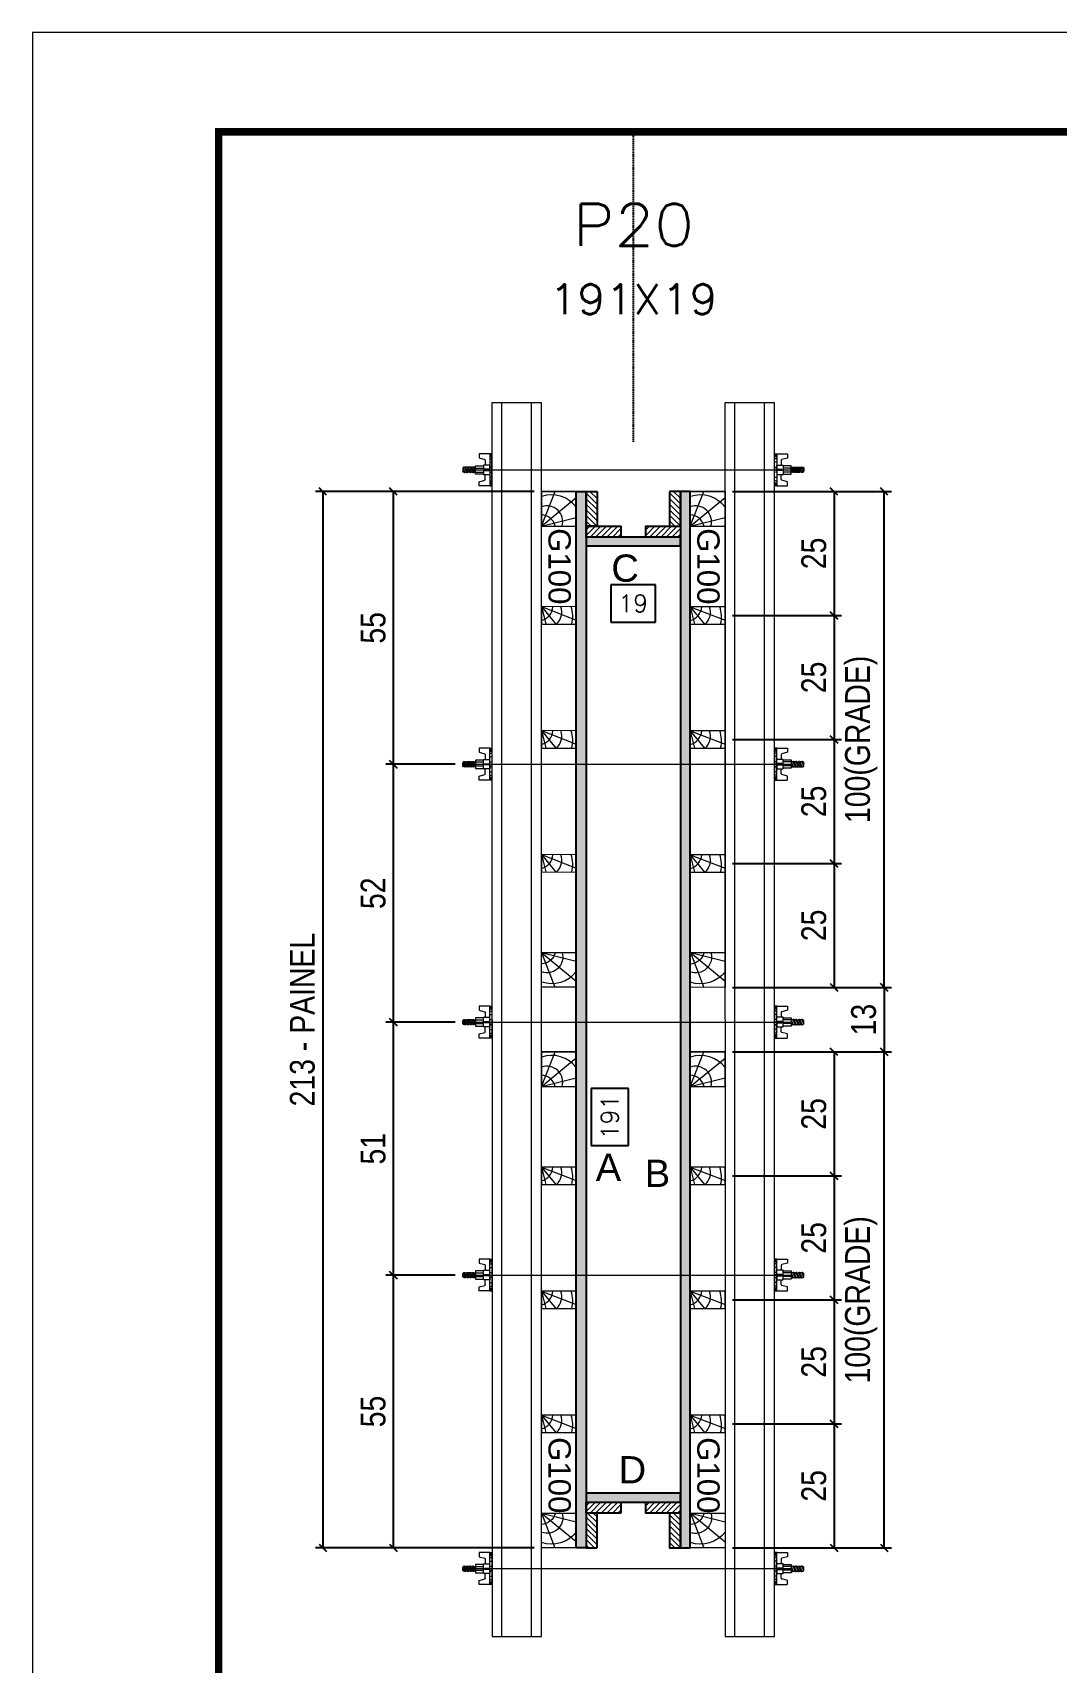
# Model space of a CAD drawing. Extents: x 808 to 7089, y -98 to 17032.
# Drawn here: x 808 to 1221, y 9484 to 10141 of the extents above; entities that cross this region are included whole.
import ezdxf
from ezdxf.enums import TextEntityAlignment as Align

# ---------------------------------------------------------------- set-up
doc = ezdxf.new("R2010")
doc.units = 0
doc.linetypes.add('DASHED', pattern=[0.75, 0.5, -0.25])
doc.linetypes.add('HIDDEN', pattern=[0.375, 0.25, -0.125])
for name, color, linetype in [('CHAPA', 1, 'Continuous'), ('Cota Seção (2x)', 241, 'Continuous'), ('SARRAFO', 251, 'Continuous'), ('Texto de Titulo', 7, 'Continuous'), ('Texto Qtd Sarr', 242, 'Continuous'), ('TEXTO_GERAL', 7, 'Continuous')]:
    doc.layers.add(name, color=color, linetype=linetype)
for name, color, linetype, lineweight in [('Folhas', 255, 'Continuous', 9), ('Hachura', 251, 'Continuous', 9), ('Madeira', 126, 'Continuous', 18), ('Perfil Metálico', 224, 'Continuous', 18), ('SARRAFO DE PRESSAO', 251, 'DASHED', 9), ('Texto Seção', 7, 'Continuous', 15)]:
    doc.layers.add(name, color=color, linetype=linetype, lineweight=lineweight)
doc.styles.add('ARIAL', font='arial.ttf')
doc.styles.add('COTA TECNICA 2X', font='techl___.ttf', dxfattribs={"height": 10})
doc.styles.add('ROMANS', font='romans.shx')
doc.styles.add('SANSSERIF', font='sas_____.pfb')
doc.dimstyles.new('SECAO PILAR', dxfattribs={"dimtxt": 10, "dimasz": 3, "dimexe": 3, "dimexo": 3, "dimgap": 3, "dimtad": 1, "dimdec": 1, "dimlfac": 0.5, "dimzin": 12, "dimdsep": 46, "dimtxsty": 'COTA TECNICA 2X', "dimblk1": 'OBLIQUE', "dimblk2": 'OBLIQUE', "dimsah": 1, "dimcen": 0.9, "dimclrd": 256, "dimclre": 256, "dimclrt": 256, "dimadec": 1, "dimazin": 3, "dimtfac": 1, "dimtdec": 1, "dimtmove": 0, "dimatfit": 3, "dimfxl": 1, "dimtolj": 1, "dimtzin": 12, "dimarcsym": 0})
doc.dimstyles.new('SECÇÃO 2', dxfattribs={"dimtxt": 7, "dimasz": 6, "dimexe": 0.18, "dimexo": 2, "dimgap": -4, "dimtad": 3, "dimdec": 1, "dimlfac": 0.5, "dimzin": 12, "dimdsep": 46, "dimtxsty": 'ROMANS', "dimblk": 'ARCHTICK', "dimcen": 0.09, "dimse1": 1, "dimse2": 1, "dimsd1": 1, "dimsd2": 1, "dimclrd": 180, "dimclre": 5, "dimclrt": 1, "dimadec": 0, "dimazin": 3, "dimtfac": 1, "dimtdec": 1, "dimtofl": 0, "dimtmove": 0, "dimatfit": 3, "dimldrblk": 'ARCHTICK', "dimfxl": 1, "dimtolj": 1, "dimtzin": 0, "dimarcsym": 0})
pattern_1 = [(135, (-21860.0607, 19079.9759), (-1.12253202, -1.12253202), [])]

# ---------------------------------------------------------------- blocks, each defined once
blk = doc.blocks.new('9999999999')
at = {"layer": 'Folhas'}
blk.add_lwpolyline([(98138.98, 34190.21), (99623.98, 34190.21), (99623.98, 35240.21), (98138.98, 35240.21)], close=True, dxfattribs=at)
at = {"layer": 'Folhas', "color": 30, "const_width": 3}
blk.add_lwpolyline([(98213.98, 34230.21), (99583.98, 34230.21), (99583.98, 35200.21), (98213.98, 35200.21)], close=True, dxfattribs=at)
blk = doc.blocks.new('*D1036')
at = {"layer": 'Cota Seção (2x)', "color": 180, "lineweight": -2, "transparency": 16777216}
for p, q in [((1059.31, 9918.34), (1041.31, 9918.34)), ((1041.31, 9918.34), (1041.31, 9903.34)), ((1059.31, 9903.34), (1059.31, 9918.34)), ((1041.31, 9903.34), (1059.31, 9903.34))]:
    blk.add_line(p, q, dxfattribs=at)
at = {"layer": 'Defpoints', "color": 0, "transparency": 16777216}
for p in [(1031.35, 9916.7), (1069.35, 9916.7), (1031.35, 9899.34)]:
    blk.add_point(p, dxfattribs=at)
at = {"layer": 'Cota Seção (2x)', "color": 1, "transparency": 16777216, "insert": (1050.31, 9910.84), "char_height": 7, "attachment_point": 5, "style": 'ROMANS'}
blk.add_mtext('\\A1;19', dxfattribs=at)
blk = doc.blocks.new('_ArchTick')
at = {"color": 0, "linetype": 'ByBlock', "const_width": 0.15}
blk.add_lwpolyline([(-0.5, -0.5), (0.5, 0.5)], dxfattribs=at)
blk = doc.blocks.new('*D1037')
at = {"layer": 'Cota Seção (2x)', "color": 180, "lineweight": -2, "transparency": 16777216}
for p, q in [((1048.38, 9715.22), (1033.38, 9715.22)), ((1033.38, 9715.22), (1033.38, 9692.22)), ((1048.38, 9692.22), (1048.38, 9715.22)), ((1033.38, 9692.22), (1048.38, 9692.22))]:
    blk.add_line(p, q, dxfattribs=at)
at = {"layer": 'Defpoints', "color": 0, "transparency": 16777216}
for p in [(1031.35, 9934.02), (1031.35, 9552.02), (1052.38, 9552.02)]:
    blk.add_point(p, dxfattribs=at)
at = {"layer": 'Cota Seção (2x)', "color": 1, "transparency": 16777216, "insert": (1040.88, 9703.72), "char_height": 7, "attachment_point": 5, "rotation": 90, "style": 'ROMANS'}
blk.add_mtext('\\A1;191', dxfattribs=at)
blk = doc.blocks.new('_Oblique')
at = {"color": 0, "linetype": 'ByBlock', "lineweight": -2}
blk.add_line((-0.5, -0.5), (0.5, 0.5), dxfattribs=at)
blk = doc.blocks.new('*D1038')
at = {"layer": 'Cota Seção (2x)', "lineweight": -2, "transparency": 16777216}
for p, q in [((1010.36, 9956.02), (922.19, 9956.02)), ((925.19, 9956.02), (925.19, 9530.02)), ((1010.4, 9530.02), (922.19, 9530.02))]:
    blk.add_line(p, q, dxfattribs=at)
at = {"layer": 'Defpoints', "color": 0, "transparency": 16777216}
for p in [(1013.36, 9956.02), (925.19, 9530.02), (1013.4, 9530.02)]:
    blk.add_point(p, dxfattribs=at)
at = {"layer": 'Cota Seção (2x)', "lineweight": -2, "transparency": 16777216, "xscale": 3, "yscale": 3, "zscale": 3}
for p, rotation in [((925.19, 9956.02), 90), ((925.19, 9530.02), 270)]:
    blk.add_blockref('_Oblique', p, dxfattribs=dict(at, rotation=rotation))
at = {"layer": 'Cota Seção (2x)', "transparency": 16777216, "insert": (916.97, 9743.02), "char_height": 10, "attachment_point": 5, "rotation": 90, "style": 'COTA TECNICA 2X'}
blk.add_mtext('\\A1;213 - PAINEL', dxfattribs=at)
blk = doc.blocks.new('*D1039')
at = {"layer": 'Cota Seção (2x)', "lineweight": -2, "transparency": 16777216}
for p, q in [((1010.35, 9956.02), (950.61, 9956.02)), ((953.61, 9956.02), (953.61, 9845.96)), ((978.58, 9845.96), (950.61, 9845.96))]:
    blk.add_line(p, q, dxfattribs=at)
at = {"layer": 'Defpoints', "color": 0, "transparency": 16777216}
for p in [(1013.35, 9956.02), (953.61, 9845.96), (981.58, 9845.96)]:
    blk.add_point(p, dxfattribs=at)
at = {"layer": 'Cota Seção (2x)', "lineweight": -2, "transparency": 16777216, "xscale": 3, "yscale": 3, "zscale": 3}
for p, rotation in [((953.61, 9956.02), 90), ((953.61, 9845.96), 270)]:
    blk.add_blockref('_Oblique', p, dxfattribs=dict(at, rotation=rotation))
at = {"layer": 'Cota Seção (2x)', "transparency": 16777216, "insert": (945.5, 9900.99), "char_height": 10, "attachment_point": 5, "rotation": 90, "style": 'COTA TECNICA 2X'}
blk.add_mtext('\\A1;55', dxfattribs=at)
blk = doc.blocks.new('*D1040')
at = {"layer": 'Cota Seção (2x)', "lineweight": -2, "transparency": 16777216}
for p, q in [((978.58, 9639.96), (950.61, 9639.96)), ((953.61, 9639.96), (953.61, 9530.02)), ((1010.35, 9530.02), (950.61, 9530.02))]:
    blk.add_line(p, q, dxfattribs=at)
at = {"layer": 'Defpoints', "color": 0, "transparency": 16777216}
for p in [(981.58, 9639.96), (953.61, 9530.02), (1013.35, 9530.02)]:
    blk.add_point(p, dxfattribs=at)
at = {"layer": 'Cota Seção (2x)', "lineweight": -2, "transparency": 16777216, "xscale": 3, "yscale": 3, "zscale": 3}
for p, rotation in [((953.61, 9639.96), 90), ((953.61, 9530.02), 270)]:
    blk.add_blockref('_Oblique', p, dxfattribs=dict(at, rotation=rotation))
at = {"layer": 'Cota Seção (2x)', "transparency": 16777216, "insert": (945.5, 9584.99), "char_height": 10, "attachment_point": 5, "rotation": 90, "style": 'COTA TECNICA 2X'}
blk.add_mtext('\\A1;55', dxfattribs=at)
blk = doc.blocks.new('titulo1')
at = {"layer": 'Defpoints', "color": 252, "linetype": 'HIDDEN', "ltscale": 2}
blk.add_line((0, 0), (0, 125), dxfattribs=at)
at = {"layer": 'Defpoints', "style": 'ROMANS', "oblique": 15}
blk.add_attdef('FOLHA', text='', height=10, dxfattribs=at).set_placement((0, 15.58), align=Align.MIDDLE_CENTER)
at = {"layer": 'Texto Qtd Sarr', "color": 3, "style": 'ROMANS', "oblique": 15}
for tag, height, p in [('TITULO', 17, (0, 71.45)), ('SEÇÃO', 12, (0, 41.55))]:
    blk.add_attdef(tag, text='', height=height, dxfattribs=at).set_placement(p, align=Align.MIDDLE_CENTER)
blk = doc.blocks.new('C')
at = {"layer": 'Hachura', "color": 0}
for p, q in [((0, 3.22), (0, -3.22)), ((0.45, 3.22), (0, 3.22)), ((0.46, 3.16), (0, 3.16)), ((0.46, 3.05), (0, 3.05)), ((0.46, 2.88), (0, 2.88)), ((0, 2.75), (0, -1.16)), ((0.46, 2.65), (0, 2.65)), ((0.46, 2.23), (0, 2.23)), ((0.46, 1.51), (0, 1.51)), ((0.39, 0.49), (0.17, 0.49)), ((0.45, -3.23), (0.45, 3.22)), ((0.45, 3.22), (2.58, 3.22)), ((1.74, 0.97), (0.45, 0.97)), ((1.45, 0.1), (0.45, 0.1)), ((1.35, 1.94), (1.35, 0.96)), ((2.58, 2.39), (1.47, 2.09)), ((1.74, -0.97), (1.74, 0.97)), ((1.74, 0.97), (1.74, 0.84)), ((1.74, 0.97), (1.74, 0.84)), ((1.74, 0.84), (3.35, 0.84)), ((3.35, 0.45), (1.74, 0.45)), ((2.58, 3.22), (2.58, 2.39)), ((3.32, 0.84), (3.32, -0.84)), ((3.35, 0.84), (3.35, -0.84)), ((3.68, 0.45), (3.35, 0.45)), ((3.84, -0.52), (3.35, 0.45)), ((3.35, 0.06), (3.67, -0.57)), ((3.68, 0.45), (4.16, -0.52)), ((3.72, 0.5), (4.25, -0.57)), ((4.37, -0.55), (3.83, 0.53)), ((4.15, 0.45), (3.93, 0.45)), ((4.42, -0.52), (3.93, 0.45)), ((4.15, 0.45), (4.26, 0.45)), ((4.26, 0.45), (4.74, -0.52)), ((4.3, 0.5), (4.83, -0.57)), ((4.95, -0.55), (4.41, 0.53)), ((4.51, 0.45), (4.84, 0.45)), ((5, -0.52), (4.51, 0.45)), ((4.84, 0.45), (5.32, -0.52)), ((4.88, 0.5), (5.41, -0.57)), ((5.53, -0.55), (4.99, 0.53)), ((5.58, -0.52), (5.09, 0.45)), ((5.42, 0.45), (5.09, 0.45)), ((5.58, -0.52), (5.09, 0.45)), ((5.42, 0.45), (5.74, -0.19)), ((5.46, 0.5), (5.74, -0.07)), ((5.74, 0.19), (5.57, 0.53)), ((5.74, 0.32), (5.68, 0.45)), ((5.68, 0.45), (5.74, 0.45)), ((5.74, 0.45), (5.9, 0.29)), ((5.74, 0.45), (5.74, -0.52)), ((5.9, -0.36), (5.9, 0.29)), ((0.45, 0), (0, 0)), ((0.46, -1.52), (0, -1.52)), ((0.46, -2.23), (0, -2.23)), ((0.46, -2.65), (0, -2.65)), ((0.46, -2.88), (0, -2.88)), ((0.46, -3.05), (0, -3.05)), ((0.46, -3.16), (0, -3.16)), ((0, -3.22), (2.57, -3.22)), ((0.08, -0.48), (0.29, -0.48)), ((0.29, -0.48), (0.4, -0.48)), ((0.45, 0), (0.45, -0.97)), ((0.45, -0.16), (1.45, -0.16)), ((0.45, -0.65), (0.45, -0.32)), ((0.45, -3.23), (0.45, -0.65)), ((0.45, -0.97), (1.74, -0.97)), ((1.35, -1.94), (1.35, -0.97)), ((2.58, -2.39), (1.47, -2.1)), ((3.35, -0.32), (1.74, -0.32)), ((3.35, -0.84), (1.74, -0.84)), ((2.58, -3.23), (2.58, -2.39)), ((3.35, -0.07), (3.58, -0.52)), ((3.35, -0.52), (3.58, -0.52)), ((3.84, -0.52), (4.16, -0.52)), ((4.42, -0.52), (4.74, -0.52)), ((4.63, -0.52), (4.74, -0.52)), ((5, -0.52), (5.32, -0.52)), ((5.58, -0.52), (5.74, -0.52)), ((5.74, -0.52), (5.9, -0.36)), ((5.74, -0.52), (5.74, -0.52))]:
    blk.add_line(p, q, dxfattribs=at)
for centre, radius, start, end in [((1.52, 1.94), 0.161, 104.7436, 180), ((1.44, -0.03), 0.129, 272.695, 87.305), ((3.81, 0.39), 0.143, 25.5688, 154.4312), ((4.39, 0.39), 0.143, 25.5688, 154.4312), ((4.97, 0.39), 0.143, 25.5688, 154.4312), ((5.55, 0.39), 0.143, 25.5688, 154.4312), ((0.17, -0.37), 0.174, 221.744, 317.8592), ((1.52, -1.94), 0.161, 180, 255.2564), ((3.71, -0.4), 0.174, 222.1408, 318.256), ((4.29, -0.4), 0.174, 222.1408, 318.256), ((4.87, -0.4), 0.174, 222.1408, 318.256), ((5.45, -0.4), 0.174, 222.1408, 318.256), ((5.61, -0.4), 0.174, 317.8592, 318.256)]:
    blk.add_arc(centre, radius, start, end, dxfattribs=at)
blk = doc.blocks.new('*D1864')
at = {"layer": 'Cota Seção (2x)', "lineweight": -2, "transparency": 16777216}
for p, q in [((978.58, 9741.96), (950.61, 9741.96)), ((953.61, 9741.96), (953.61, 9639.96)), ((978.58, 9639.96), (950.61, 9639.96))]:
    blk.add_line(p, q, dxfattribs=at)
at = {"layer": 'Defpoints', "color": 0, "transparency": 16777216}
for p in [(981.58, 9741.96), (953.61, 9639.96), (981.58, 9639.96)]:
    blk.add_point(p, dxfattribs=at)
at = {"layer": 'Cota Seção (2x)', "lineweight": -2, "transparency": 16777216, "xscale": 3, "yscale": 3, "zscale": 3}
for p, rotation in [((953.61, 9741.96), 90), ((953.61, 9639.96), 270)]:
    blk.add_blockref('_Oblique', p, dxfattribs=dict(at, rotation=rotation))
at = {"layer": 'Cota Seção (2x)', "transparency": 16777216, "insert": (945.5, 9690.96), "char_height": 10, "attachment_point": 5, "rotation": 90, "style": 'COTA TECNICA 2X'}
blk.add_mtext('\\A1;51', dxfattribs=at)
blk = doc.blocks.new('*D1865')
at = {"layer": 'Cota Seção (2x)', "lineweight": -2, "transparency": 16777216}
for p, q in [((978.58, 9845.96), (950.61, 9845.96)), ((953.61, 9845.96), (953.61, 9741.96)), ((978.58, 9741.96), (950.61, 9741.96))]:
    blk.add_line(p, q, dxfattribs=at)
at = {"layer": 'Defpoints', "color": 0, "transparency": 16777216}
for p in [(981.58, 9845.96), (953.61, 9741.96), (981.58, 9741.96)]:
    blk.add_point(p, dxfattribs=at)
at = {"layer": 'Cota Seção (2x)', "lineweight": -2, "transparency": 16777216, "xscale": 3, "yscale": 3, "zscale": 3}
for p, rotation in [((953.61, 9845.96), 90), ((953.61, 9741.96), 270)]:
    blk.add_blockref('_Oblique', p, dxfattribs=dict(at, rotation=rotation))
at = {"layer": 'Cota Seção (2x)', "transparency": 16777216, "insert": (945.5, 9793.96), "char_height": 10, "attachment_point": 5, "rotation": 90, "style": 'COTA TECNICA 2X'}
blk.add_mtext('\\A1;52', dxfattribs=at)
blk = doc.blocks.new('PONTALETE')
at = {"layer": 'Madeira'}
for q in [(2.71, 7), (7, 5.76), (7, 1.74)]:
    blk.add_line((0, 0), q, dxfattribs=at)
blk.add_lwpolyline([(0, 0), (7, 0), (7, 7), (0, 7)], close=True, dxfattribs=at)
for centre, radius, start, end in [((2.04, 0.06), 6.23, 37.2818, 109.0913), ((1.09, 0.9), 3.19, 343.603, 109.9847), ((-0.21, -0.78), 3.09, 14.6322, 86.0383)]:
    blk.add_arc(centre, radius, start, end, dxfattribs=at)
blk = doc.blocks.new('MEIO PONTALETE')
at = {"layer": 'Madeira'}
for q in [(2.71, 7), (3.5, 2.88), (3.5, 0.87)]:
    blk.add_line((0, 0), q, dxfattribs=at)
blk.add_lwpolyline([(0, 0), (3.5, 0), (3.5, 7), (0, 7)], close=True, dxfattribs=at)
for centre, radius, start, end in [((2.04, 0.06), 6.23, 76.4499, 109.0913), ((1.09, 0.9), 3.19, 40.9063, 109.9847), ((-0.21, -0.78), 3.09, 14.6322, 86.0383)]:
    blk.add_arc(centre, radius, start, end, dxfattribs=at)
blk = doc.blocks.new('*D1041')
at = {"layer": 'Cota Seção (2x)', "lineweight": -2, "transparency": 16777216}
for p, q in [((1090.36, 9730), (1134.29, 9730)), ((1131.29, 9730), (1131.29, 9680)), ((1090.35, 9680), (1134.29, 9680))]:
    blk.add_line(p, q, dxfattribs=at)
at = {"layer": 'Defpoints', "color": 0, "transparency": 16777216}
for p in [(1087.36, 9730), (1087.35, 9680), (1131.29, 9680)]:
    blk.add_point(p, dxfattribs=at)
at = {"layer": 'Cota Seção (2x)', "lineweight": -2, "transparency": 16777216, "xscale": 3, "yscale": 3, "zscale": 3}
for p, rotation in [((1131.29, 9730), 90), ((1131.29, 9680), 270)]:
    blk.add_blockref('_Oblique', p, dxfattribs=dict(at, rotation=rotation))
at = {"layer": 'Cota Seção (2x)', "transparency": 16777216, "insert": (1123.18, 9705), "char_height": 10, "attachment_point": 5, "rotation": 90, "style": 'COTA TECNICA 2X'}
blk.add_mtext('\\A1;25', dxfattribs=at)
blk = doc.blocks.new('*D1042')
at = {"layer": 'Cota Seção (2x)', "lineweight": -2, "transparency": 16777216}
for p, q in [((1090.36, 9730), (1154.48, 9730)), ((1151.48, 9530.01), (1151.48, 9730)), ((1090.33, 9530.01), (1154.48, 9530.01))]:
    blk.add_line(p, q, dxfattribs=at)
at = {"layer": 'Defpoints', "color": 0, "transparency": 16777216}
for p in [(1087.36, 9730), (1151.48, 9730), (1087.33, 9530.01)]:
    blk.add_point(p, dxfattribs=at)
at = {"layer": 'Cota Seção (2x)', "lineweight": -2, "transparency": 16777216, "xscale": 3, "yscale": 3, "zscale": 3}
for p, rotation in [((1151.48, 9730), 90), ((1151.48, 9530.01), 270)]:
    blk.add_blockref('_Oblique', p, dxfattribs=dict(at, rotation=rotation))
at = {"layer": 'Cota Seção (2x)', "transparency": 16777216, "insert": (1142.26, 9630.01), "char_height": 10, "attachment_point": 5, "rotation": 90, "style": 'COTA TECNICA 2X'}
blk.add_mtext('\\A1;100(GRADE)', dxfattribs=at)
blk = doc.blocks.new('*D1866')
at = {"layer": 'Cota Seção (2x)', "lineweight": -2, "transparency": 16777216}
for p, q in [((1090.35, 9680), (1134.29, 9680)), ((1131.29, 9680), (1131.29, 9630)), ((1090.35, 9630), (1134.29, 9630))]:
    blk.add_line(p, q, dxfattribs=at)
at = {"layer": 'Defpoints', "color": 0, "transparency": 16777216}
for p in [(1087.35, 9680), (1087.35, 9630), (1131.29, 9630)]:
    blk.add_point(p, dxfattribs=at)
at = {"layer": 'Cota Seção (2x)', "lineweight": -2, "transparency": 16777216, "xscale": 3, "yscale": 3, "zscale": 3}
for p, rotation in [((1131.29, 9680), 90), ((1131.29, 9630), 270)]:
    blk.add_blockref('_Oblique', p, dxfattribs=dict(at, rotation=rotation))
at = {"layer": 'Cota Seção (2x)', "transparency": 16777216, "insert": (1123.18, 9655), "char_height": 10, "attachment_point": 5, "rotation": 90, "style": 'COTA TECNICA 2X'}
blk.add_mtext('\\A1;25', dxfattribs=at)
blk = doc.blocks.new('*D1867')
at = {"layer": 'Cota Seção (2x)', "lineweight": -2, "transparency": 16777216}
for p, q in [((1090.35, 9630), (1134.29, 9630)), ((1131.29, 9630), (1131.29, 9580)), ((1090.35, 9580), (1134.29, 9580))]:
    blk.add_line(p, q, dxfattribs=at)
at = {"layer": 'Defpoints', "color": 0, "transparency": 16777216}
for p in [(1087.35, 9630), (1087.35, 9580), (1131.29, 9580)]:
    blk.add_point(p, dxfattribs=at)
at = {"layer": 'Cota Seção (2x)', "lineweight": -2, "transparency": 16777216, "xscale": 3, "yscale": 3, "zscale": 3}
for p, rotation in [((1131.29, 9630), 90), ((1131.29, 9580), 270)]:
    blk.add_blockref('_Oblique', p, dxfattribs=dict(at, rotation=rotation))
at = {"layer": 'Cota Seção (2x)', "transparency": 16777216, "insert": (1123.18, 9605), "char_height": 10, "attachment_point": 5, "rotation": 90, "style": 'COTA TECNICA 2X'}
blk.add_mtext('\\A1;25', dxfattribs=at)
blk = doc.blocks.new('*D1868')
at = {"layer": 'Cota Seção (2x)', "lineweight": -2, "transparency": 16777216}
for p, q in [((1090.35, 9580), (1134.29, 9580)), ((1131.29, 9580), (1131.29, 9530.01)), ((1090.35, 9530.01), (1134.29, 9530.01))]:
    blk.add_line(p, q, dxfattribs=at)
at = {"layer": 'Defpoints', "color": 0, "transparency": 16777216}
for p in [(1087.35, 9580), (1087.35, 9530.01), (1131.29, 9530.01)]:
    blk.add_point(p, dxfattribs=at)
at = {"layer": 'Cota Seção (2x)', "lineweight": -2, "transparency": 16777216, "xscale": 3, "yscale": 3, "zscale": 3}
for p, rotation in [((1131.29, 9580), 90), ((1131.29, 9530.01), 270)]:
    blk.add_blockref('_Oblique', p, dxfattribs=dict(at, rotation=rotation))
at = {"layer": 'Cota Seção (2x)', "transparency": 16777216, "insert": (1123.18, 9555.01), "char_height": 10, "attachment_point": 5, "rotation": 90, "style": 'COTA TECNICA 2X'}
blk.add_mtext('\\A1;25', dxfattribs=at)
blk = doc.blocks.new('*D1043')
at = {"layer": 'Cota Seção (2x)', "lineweight": -2, "transparency": 16777216}
for p, q in [((1090.36, 9956.01), (1134.29, 9956.01)), ((1131.29, 9956.01), (1131.29, 9906.01)), ((1090.35, 9906.01), (1134.29, 9906.01))]:
    blk.add_line(p, q, dxfattribs=at)
at = {"layer": 'Defpoints', "color": 0, "transparency": 16777216}
for p in [(1087.36, 9956.01), (1087.35, 9906.01), (1131.29, 9906.01)]:
    blk.add_point(p, dxfattribs=at)
at = {"layer": 'Cota Seção (2x)', "lineweight": -2, "transparency": 16777216, "xscale": 3, "yscale": 3, "zscale": 3}
for p, rotation in [((1131.29, 9956.01), 90), ((1131.29, 9906.01), 270)]:
    blk.add_blockref('_Oblique', p, dxfattribs=dict(at, rotation=rotation))
at = {"layer": 'Cota Seção (2x)', "transparency": 16777216, "insert": (1123.18, 9931.01), "char_height": 10, "attachment_point": 5, "rotation": 90, "style": 'COTA TECNICA 2X'}
blk.add_mtext('\\A1;25', dxfattribs=at)
blk = doc.blocks.new('*D1044')
at = {"layer": 'Cota Seção (2x)', "lineweight": -2, "transparency": 16777216}
for p, q in [((1090.36, 9956.01), (1154.48, 9956.01)), ((1151.48, 9756.02), (1151.48, 9956.01)), ((1090.33, 9756.02), (1154.48, 9756.02))]:
    blk.add_line(p, q, dxfattribs=at)
at = {"layer": 'Defpoints', "color": 0, "transparency": 16777216}
for p in [(1087.36, 9956.01), (1151.48, 9956.01), (1087.33, 9756.02)]:
    blk.add_point(p, dxfattribs=at)
at = {"layer": 'Cota Seção (2x)', "lineweight": -2, "transparency": 16777216, "xscale": 3, "yscale": 3, "zscale": 3}
for p, rotation in [((1151.48, 9956.01), 90), ((1151.48, 9756.02), 270)]:
    blk.add_blockref('_Oblique', p, dxfattribs=dict(at, rotation=rotation))
at = {"layer": 'Cota Seção (2x)', "transparency": 16777216, "insert": (1142.26, 9856.01), "char_height": 10, "attachment_point": 5, "rotation": 90, "style": 'COTA TECNICA 2X'}
blk.add_mtext('\\A1;100(GRADE)', dxfattribs=at)
blk = doc.blocks.new('*D1869')
at = {"layer": 'Cota Seção (2x)', "lineweight": -2, "transparency": 16777216}
for p, q in [((1090.35, 9906.01), (1134.29, 9906.01)), ((1131.29, 9906.01), (1131.29, 9856.01)), ((1090.35, 9856.01), (1134.29, 9856.01))]:
    blk.add_line(p, q, dxfattribs=at)
at = {"layer": 'Defpoints', "color": 0, "transparency": 16777216}
for p in [(1087.35, 9906.01), (1087.35, 9856.01), (1131.29, 9856.01)]:
    blk.add_point(p, dxfattribs=at)
at = {"layer": 'Cota Seção (2x)', "lineweight": -2, "transparency": 16777216, "xscale": 3, "yscale": 3, "zscale": 3}
for p, rotation in [((1131.29, 9906.01), 90), ((1131.29, 9856.01), 270)]:
    blk.add_blockref('_Oblique', p, dxfattribs=dict(at, rotation=rotation))
at = {"layer": 'Cota Seção (2x)', "transparency": 16777216, "insert": (1123.18, 9881.01), "char_height": 10, "attachment_point": 5, "rotation": 90, "style": 'COTA TECNICA 2X'}
blk.add_mtext('\\A1;25', dxfattribs=at)
blk = doc.blocks.new('*D1870')
at = {"layer": 'Cota Seção (2x)', "lineweight": -2, "transparency": 16777216}
for p, q in [((1090.35, 9856.01), (1134.29, 9856.01)), ((1131.29, 9856.01), (1131.29, 9806.01)), ((1090.35, 9806.01), (1134.29, 9806.01))]:
    blk.add_line(p, q, dxfattribs=at)
at = {"layer": 'Defpoints', "color": 0, "transparency": 16777216}
for p in [(1087.35, 9856.01), (1087.35, 9806.01), (1131.29, 9806.01)]:
    blk.add_point(p, dxfattribs=at)
at = {"layer": 'Cota Seção (2x)', "lineweight": -2, "transparency": 16777216, "xscale": 3, "yscale": 3, "zscale": 3}
for p, rotation in [((1131.29, 9856.01), 90), ((1131.29, 9806.01), 270)]:
    blk.add_blockref('_Oblique', p, dxfattribs=dict(at, rotation=rotation))
at = {"layer": 'Cota Seção (2x)', "transparency": 16777216, "insert": (1123.18, 9831.01), "char_height": 10, "attachment_point": 5, "rotation": 90, "style": 'COTA TECNICA 2X'}
blk.add_mtext('\\A1;25', dxfattribs=at)
blk = doc.blocks.new('*D1871')
at = {"layer": 'Cota Seção (2x)', "lineweight": -2, "transparency": 16777216}
for p, q in [((1090.35, 9806.01), (1134.29, 9806.01)), ((1131.29, 9806.01), (1131.29, 9756.02)), ((1090.35, 9756.02), (1134.29, 9756.02))]:
    blk.add_line(p, q, dxfattribs=at)
at = {"layer": 'Defpoints', "color": 0, "transparency": 16777216}
for p in [(1087.35, 9806.01), (1087.35, 9756.02), (1131.29, 9756.02)]:
    blk.add_point(p, dxfattribs=at)
at = {"layer": 'Cota Seção (2x)', "lineweight": -2, "transparency": 16777216, "xscale": 3, "yscale": 3, "zscale": 3}
for p, rotation in [((1131.29, 9806.01), 90), ((1131.29, 9756.02), 270)]:
    blk.add_blockref('_Oblique', p, dxfattribs=dict(at, rotation=rotation))
at = {"layer": 'Cota Seção (2x)', "transparency": 16777216, "insert": (1123.18, 9781.01), "char_height": 10, "attachment_point": 5, "rotation": 90, "style": 'COTA TECNICA 2X'}
blk.add_mtext('\\A1;25', dxfattribs=at)
blk = doc.blocks.new('*D1872')
at = {"layer": 'Cota Seção (2x)', "lineweight": -2, "transparency": 16777216}
for p, q in [((1090.32, 9756.02), (1154.48, 9756.02)), ((1151.48, 9756.02), (1151.48, 9730)), ((1090.36, 9730), (1154.48, 9730))]:
    blk.add_line(p, q, dxfattribs=at)
at = {"layer": 'Defpoints', "color": 0, "transparency": 16777216}
for p in [(1087.32, 9756.02), (1087.36, 9730), (1151.48, 9730)]:
    blk.add_point(p, dxfattribs=at)
at = {"layer": 'Cota Seção (2x)', "lineweight": -2, "transparency": 16777216, "xscale": 3, "yscale": 3, "zscale": 3}
for p, rotation in [((1151.48, 9756.02), 90), ((1151.48, 9730), 270)]:
    blk.add_blockref('_Oblique', p, dxfattribs=dict(at, rotation=rotation))
at = {"layer": 'Cota Seção (2x)', "transparency": 16777216, "insert": (1143.26, 9743.01), "char_height": 10, "attachment_point": 5, "rotation": 90, "style": 'COTA TECNICA 2X'}
blk.add_mtext('\\A1;13', dxfattribs=at)

msp = doc.modelspace()

# ---------------------------------------------------------------- hatches: boundary and pattern name
at = {"layer": 'Hachura'}
h = msp.add_hatch(color=256, dxfattribs=at)
h.dxf.hatch_style = 1
h.paths.add_polyline_path([(1031.35, 9530.02), (1027.35, 9530.02), (1027.35, 9956.02), (1031.35, 9956.02)])
h = msp.add_hatch(dxfattribs=at)
h.set_pattern_fill('ANSI31', color=256, scale=0.5, angle=90, style=0)
h.set_pattern_definition(pattern_1)
h.paths.add_polyline_path([(1031.35, 9942.02), (1035.75, 9942.02), (1035.75, 9956.02), (1031.35, 9956.02)])
h = msp.add_hatch(dxfattribs=at)
h.set_pattern_fill('ANSI31', color=256, scale=0.5, angle=90, style=0)
h.set_pattern_definition(pattern_1)
h.paths.add_polyline_path([(1069.35, 9942.02), (1064.95, 9942.02), (1064.95, 9956.02), (1069.35, 9956.02)])
h = msp.add_hatch(color=256, dxfattribs=at)
h.dxf.hatch_style = 1
h.paths.add_polyline_path([(1069.35, 9530.02), (1073.35, 9530.02), (1073.35, 9956.02), (1069.35, 9956.02)])
h = msp.add_hatch(dxfattribs=at)
h.set_pattern_fill('ANSI31', color=256, scale=0.5, angle=180, style=0)
h.set_pattern_definition([(225, (-8457.6044, -12987.3841), (1.12253202, -1.12253202), [])])
h.paths.add_polyline_path([(1031.35, 9942.02), (1031.35, 9937.62), (1045.35, 9937.62), (1045.35, 9942.02)])
h = msp.add_hatch(color=256, dxfattribs=at)
h.dxf.hatch_style = 1
h.paths.add_polyline_path([(1031.35, 9937.62), (1031.35, 9934.02), (1069.35, 9934.02), (1069.35, 9937.62)])
h = msp.add_hatch(dxfattribs=at)
h.set_pattern_fill('ANSI31', color=256, scale=0.5, angle=180, style=0)
h.set_pattern_definition([(225, (-8433.6044, -12987.3841), (1.12253202, -1.12253202), [])])
h.paths.add_polyline_path([(1055.35, 9942.02), (1055.35, 9937.62), (1069.35, 9937.62), (1069.35, 9942.02)])
h = msp.add_hatch(color=256, dxfattribs=at)
h.dxf.hatch_style = 1
h.paths.add_polyline_path([(1031.35, 9552.02), (1031.35, 9548.42), (1069.35, 9548.42), (1069.35, 9552.02)])
h = msp.add_hatch(dxfattribs=at)
h.set_pattern_fill('ANSI31', color=256, scale=0.5, angle=180, style=0)
h.set_pattern_definition([(225, (-8457.6044, -13380.9841), (1.12253202, -1.12253202), [])])
h.paths.add_polyline_path([(1031.35, 9548.42), (1031.35, 9544.02), (1045.35, 9544.02), (1045.35, 9548.42)])
h = msp.add_hatch(dxfattribs=at)
h.set_pattern_fill('ANSI31', color=256, scale=0.5, angle=90, style=0)
h.set_pattern_definition([(135, (-21860.0607, 19032.9759), (-1.12253202, -1.12253202), [])])
h.paths.add_polyline_path([(1031.35, 9544.02), (1035.75, 9544.02), (1035.75, 9530.02), (1031.35, 9530.02)])
h = msp.add_hatch(dxfattribs=at)
h.set_pattern_fill('ANSI31', color=256, scale=0.5, angle=180, style=0)
h.set_pattern_definition([(225, (-8433.6044, -13380.9841), (1.12253202, -1.12253202), [])])
h.paths.add_polyline_path([(1055.35, 9548.42), (1055.35, 9544.02), (1069.35, 9544.02), (1069.35, 9548.42)])
h = msp.add_hatch(dxfattribs=at)
h.set_pattern_fill('ANSI31', color=256, scale=0.5, angle=90, style=0)
h.set_pattern_definition([(135, (-21860.0607, 18667.9759), (-1.12253202, -1.12253202), [])])
h.paths.add_polyline_path([(1069.35, 9530.02), (1064.95, 9530.02), (1064.95, 9544.02), (1069.35, 9544.02)])

# ---------------------------------------------------------------- linework, layer by layer
at = {"layer": 'CHAPA'}
for points in [[(1031.35, 9530.02), (1027.35, 9530.02), (1027.35, 9956.02), (1031.35, 9956.02)], [(1069.35, 9530.02), (1073.35, 9530.02), (1073.35, 9956.02), (1069.35, 9956.02)], [(1031.35, 9937.62), (1031.35, 9934.02), (1069.35, 9934.02), (1069.35, 9937.62)], [(1031.35, 9552.02), (1031.35, 9548.42), (1069.35, 9548.42), (1069.35, 9552.02)]]:
    msp.add_lwpolyline(points, close=True, dxfattribs=at)
at = {"layer": 'Hachura'}
for p, q in [((982.58, 9964.71), (1114.32, 9964.71)), ((982.58, 9846.02), (1114.32, 9846.02)), ((982.58, 9742.02), (1114.32, 9742.02)), ((982.58, 9640.02), (1114.32, 9640.02)), ((982.58, 9521.64), (1114.32, 9521.64))]:
    msp.add_line(p, q, dxfattribs=at)
at = {"layer": 'Madeira'}
for points in [[(1013.36, 9956.04), (1027.36, 9956.02), (1027.36, 9756.03), (1013.36, 9756.05)], [(1073.35, 9956.02), (1087.35, 9956.01), (1087.35, 9756.02), (1073.35, 9756.03)], [(1013.36, 9730.03), (1027.36, 9730.02), (1027.36, 9530.02), (1013.36, 9530.04)], [(1073.35, 9730.02), (1087.35, 9730), (1087.35, 9530.01), (1073.35, 9530.02)]]:
    msp.add_lwpolyline(points, close=True, dxfattribs=at)
at = {"layer": 'Perfil Metálico'}
for p, q in [((997.35, 9494.31), (997.35, 9991.74)), ((1009.35, 9494.31), (1009.35, 9991.74)), ((1091.29, 9494.31), (1091.29, 9991.74)), ((1103.29, 9494.31), (1103.29, 9991.74))]:
    msp.add_line(p, q, dxfattribs=at)
for points in [[(1013.35, 9991.74), (993.35, 9991.74), (993.41, 9494.31), (1013.41, 9494.31)], [(1087.35, 9494.31), (1107.35, 9494.31), (1107.29, 9991.74), (1087.29, 9991.74)]]:
    msp.add_lwpolyline(points, close=True, dxfattribs=at)
at = {"layer": 'SARRAFO'}
for points in [[(1035.75, 9956.02), (1035.75, 9942.02), (1031.35, 9942.02), (1031.35, 9956.02)], [(1035.75, 9956.02), (1035.75, 9942.02), (1031.35, 9942.02), (1031.35, 9956.02)], [(1064.95, 9956.02), (1064.95, 9942.02), (1069.35, 9942.02), (1069.35, 9956.02)], [(1064.95, 9956.02), (1064.95, 9942.02), (1069.35, 9942.02), (1069.35, 9956.02)], [(1045.35, 9937.62), (1031.35, 9937.62), (1031.35, 9942.02), (1045.35, 9942.02)], [(1069.35, 9937.62), (1055.35, 9937.62), (1055.35, 9942.02), (1069.35, 9942.02)], [(1045.35, 9544.02), (1031.35, 9544.02), (1031.35, 9548.42), (1045.35, 9548.42)], [(1035.75, 9530.02), (1035.75, 9544.02), (1031.35, 9544.02), (1031.35, 9530.02)], [(1035.75, 9530.02), (1035.75, 9544.02), (1031.35, 9544.02), (1031.35, 9530.02)], [(1069.35, 9544.02), (1055.35, 9544.02), (1055.35, 9548.42), (1069.35, 9548.42)], [(1064.95, 9544.02), (1064.95, 9530.02), (1069.35, 9530.02), (1069.35, 9544.02)], [(1064.95, 9544.02), (1064.95, 9530.02), (1069.35, 9530.02), (1069.35, 9544.02)]]:
    msp.add_lwpolyline(points, close=True, dxfattribs=at)

# ---------------------------------------------------------------- block references
at = {"layer": 'Hachura', "linetype": 'Continuous', "yscale": 2, "zscale": 2, "rotation": 180}
for p, xscale in [((993.38, 9964.71), 2), ((1107.32, 9964.7), -2)]:
    msp.add_blockref('C', p, dxfattribs=dict(at, xscale=xscale))
at = {"layer": 'Hachura', "linetype": 'Continuous', "yscale": 2, "zscale": 2}
for p, xscale in [((993.38, 9846.02), -2), ((1107.32, 9846.03), 2), ((993.38, 9742.02), -2), ((1107.32, 9742.03), 2), ((993.38, 9640.02), -2), ((1107.32, 9640.03), 2), ((993.38, 9521.64), -2), ((1107.32, 9521.64), 2)]:
    msp.add_blockref('C', p, dxfattribs=dict(at, xscale=xscale))
at = {"layer": 'Madeira'}
for name, p, xscale, yscale, zscale, rotation in [('PONTALETE', (1013.36, 9942.04), 2, 2, 2, 359.9370893031033), ('PONTALETE', (1073.34, 9942.02), 2, 2, 2, 359.9370893031033), ('MEIO PONTALETE', (1013.37, 9909.54), 1.999999997962732, 1.999999997962732, 1.999999997962732, 269.9370893031033), ('MEIO PONTALETE', (1073.35, 9909.52), 1.999999997962732, 1.999999997962732, 1.999999997962732, 269.9370893031033), ('MEIO PONTALETE', (1013.37, 9859.54), 1.999999997962732, 1.999999997962732, 1.999999997962732, 269.9370893031033), ('MEIO PONTALETE', (1073.35, 9859.52), 1.999999997962732, 1.999999997962732, 1.999999997962732, 269.9370893031033), ('MEIO PONTALETE', (1013.37, 9809.54), 1.999999997962732, 1.999999997962732, 1.999999997962732, 269.9370893031033), ('MEIO PONTALETE', (1073.35, 9809.52), 1.999999997962732, 1.999999997962732, 1.999999997962732, 269.9370893031033), ('PONTALETE', (1013.38, 9770.05), -2, 2, 2, 179.9370893031033), ('PONTALETE', (1073.36, 9770.03), -2, 2, 2, 179.9370893031033), ('PONTALETE', (1013.36, 9716.03), 2, 2, 2, 359.9370893031033), ('PONTALETE', (1073.34, 9716.02), 2, 2, 2, 359.9370893031033), ('MEIO PONTALETE', (1013.37, 9683.53), 1.999999997962732, 1.999999997962732, 1.999999997962732, 269.9370893031033), ('MEIO PONTALETE', (1073.35, 9683.52), 1.999999997962732, 1.999999997962732, 1.999999997962732, 269.9370893031033), ('MEIO PONTALETE', (1013.37, 9633.53), 1.999999997962732, 1.999999997962732, 1.999999997962732, 269.9370893031033), ('MEIO PONTALETE', (1073.35, 9633.52), 1.999999997962732, 1.999999997962732, 1.999999997962732, 269.9370893031033), ('MEIO PONTALETE', (1013.37, 9583.53), 1.999999997962732, 1.999999997962732, 1.999999997962732, 269.9370893031033), ('MEIO PONTALETE', (1073.35, 9583.52), 1.999999997962732, 1.999999997962732, 1.999999997962732, 269.9370893031033), ('PONTALETE', (1013.38, 9544.04), -2, 2, 2, 179.9370893031033), ('PONTALETE', (1073.36, 9544.02), -2, 2, 2, 179.9370893031033)]:
    msp.add_blockref(name, p, dxfattribs=dict(at, xscale=xscale, yscale=yscale, zscale=zscale, rotation=rotation))
at = {"layer": 'SARRAFO DE PRESSAO', "color": 6, "linetype": 'ByBlock'}
msp.add_blockref('9999999999', (-97330.81, -25099.18), dxfattribs=at)
at = {"layer": 'Texto Seção'}
ref = msp.add_blockref('titulo1', (1050.41, 9976.03), dxfattribs=at)
ref.add_attrib('TITULO', 'P20', dxfattribs={"layer": 'Texto de Titulo', "color": 7, "height": 17, "style": 'ROMANS', "width": 1.1}).set_placement((1050.41, 10063.53), align=Align.MIDDLE_CENTER)
ref.add_attrib('SEÇÃO', '191X19', dxfattribs={"layer": 'Texto de Titulo', "color": 7, "height": 12, "style": 'ROMANS', "width": 1.1}).set_placement((1050.41, 10033.53), align=Align.MIDDLE_CENTER)

# ---------------------------------------------------------------- texts
at = {"layer": 'TEXTO_GERAL', "color": 0, "linetype": 'Continuous', "style": 'SANSSERIF'}
for p in [(1020.66, 9941.18), (1080.65, 9941.17), (1020.66, 9574.64), (1080.65, 9574.62)]:
    msp.add_text('G100', height=9, rotation=270, dxfattribs=at).set_placement(p, align=Align.MIDDLE_LEFT)
at = {"layer": 'TEXTO_GERAL', "style": 'ARIAL'}
for s, p in [('C', (1047.05, 9925.07)), ('A', (1040.33, 9683.47)), ('B', (1060.11, 9681.02)), ('D', (1049.99, 9561.49))]:
    msp.add_text(s, height=11, dxfattribs=at).set_placement(p, align=Align.MIDDLE_CENTER)

# ---------------------------------------------------------------- dimensions: what is measured, and where the dimension line sits
at = {"layer": 'Cota Seção (2x)', "color": 241}
for base, p1, p2, text, picture, middle in [((925.19, 9530.02), (1013.36, 9956.02), (1013.4, 9530.02), '<> - PAINEL', '*D1038', (916.97, 9743.02)), ((1151.48, 9956.01), (1087.33, 9756.02), (1087.36, 9956.01), '<>(GRADE)', '*D1044', (1142.26, 9856.01)), ((1151.48, 9730), (1087.33, 9530.01), (1087.36, 9730), '<>(GRADE)', '*D1042', (1142.26, 9630.01))]:
    dim = msp.add_linear_dim(base=base, p1=p1, p2=p2, angle=270, text=text, dimstyle='SECAO PILAR', dxfattribs=at)
    dim.commit()
    dim.dimension.update_dxf_attribs({"geometry": picture, "text_midpoint": middle})
for base, p1, p2, picture, middle in [((953.61, 9845.96), (1013.35, 9956.02), (981.58, 9845.96), '*D1039', (945.5, 9900.99)), ((1131.29, 9906.01), (1087.36, 9956.01), (1087.35, 9906.01), '*D1043', (1123.18, 9931.01)), ((1131.29, 9856.01), (1087.35, 9906.01), (1087.35, 9856.01), '*D1869', (1123.18, 9881.01)), ((1131.29, 9806.01), (1087.35, 9856.01), (1087.35, 9806.01), '*D1870', (1123.18, 9831.01)), ((953.61, 9741.96), (981.58, 9845.96), (981.58, 9741.96), '*D1865', (945.5, 9793.96)), ((1131.29, 9756.02), (1087.35, 9806.01), (1087.35, 9756.02), '*D1871', (1123.18, 9781.01)), ((1151.48, 9730), (1087.32, 9756.02), (1087.36, 9730), '*D1872', (1143.26, 9743.01)), ((953.61, 9639.96), (981.58, 9741.96), (981.58, 9639.96), '*D1864', (945.5, 9690.96)), ((1131.29, 9680), (1087.36, 9730), (1087.35, 9680), '*D1041', (1123.18, 9705)), ((1131.29, 9630), (1087.35, 9680), (1087.35, 9630), '*D1866', (1123.18, 9655)), ((953.61, 9530.02), (981.58, 9639.96), (1013.35, 9530.02), '*D1040', (945.5, 9584.99)), ((1131.29, 9580), (1087.35, 9630), (1087.35, 9580), '*D1867', (1123.18, 9605)), ((1131.29, 9530.01), (1087.35, 9580), (1087.35, 9530.01), '*D1868', (1123.18, 9555.01))]:
    dim = msp.add_linear_dim(base=base, p1=p1, p2=p2, angle=270, dimstyle='SECAO PILAR', dxfattribs=at)
    dim.commit()
    dim.dimension.update_dxf_attribs({"geometry": picture, "text_midpoint": middle})
for base, p1, p2, angle, picture, middle in [((1052.38, 9552.02), (1031.35, 9934.02), (1031.35, 9552.02), 270, '*D1037', (1052.38, 9703.72)), ((1031.35, 9899.34), (1069.35, 9916.7), (1031.35, 9916.7), 180, '*D1036', (1050.31, 9899.34))]:
    dim = msp.add_linear_dim(base=base, p1=p1, p2=p2, angle=angle, dimstyle='SECÇÃO 2', dxfattribs=at)
    dim.commit()
    dim.dimension.update_dxf_attribs({"geometry": picture, "text_midpoint": middle, "dimtype": 160})

doc.saveas('drawing.dxf')
